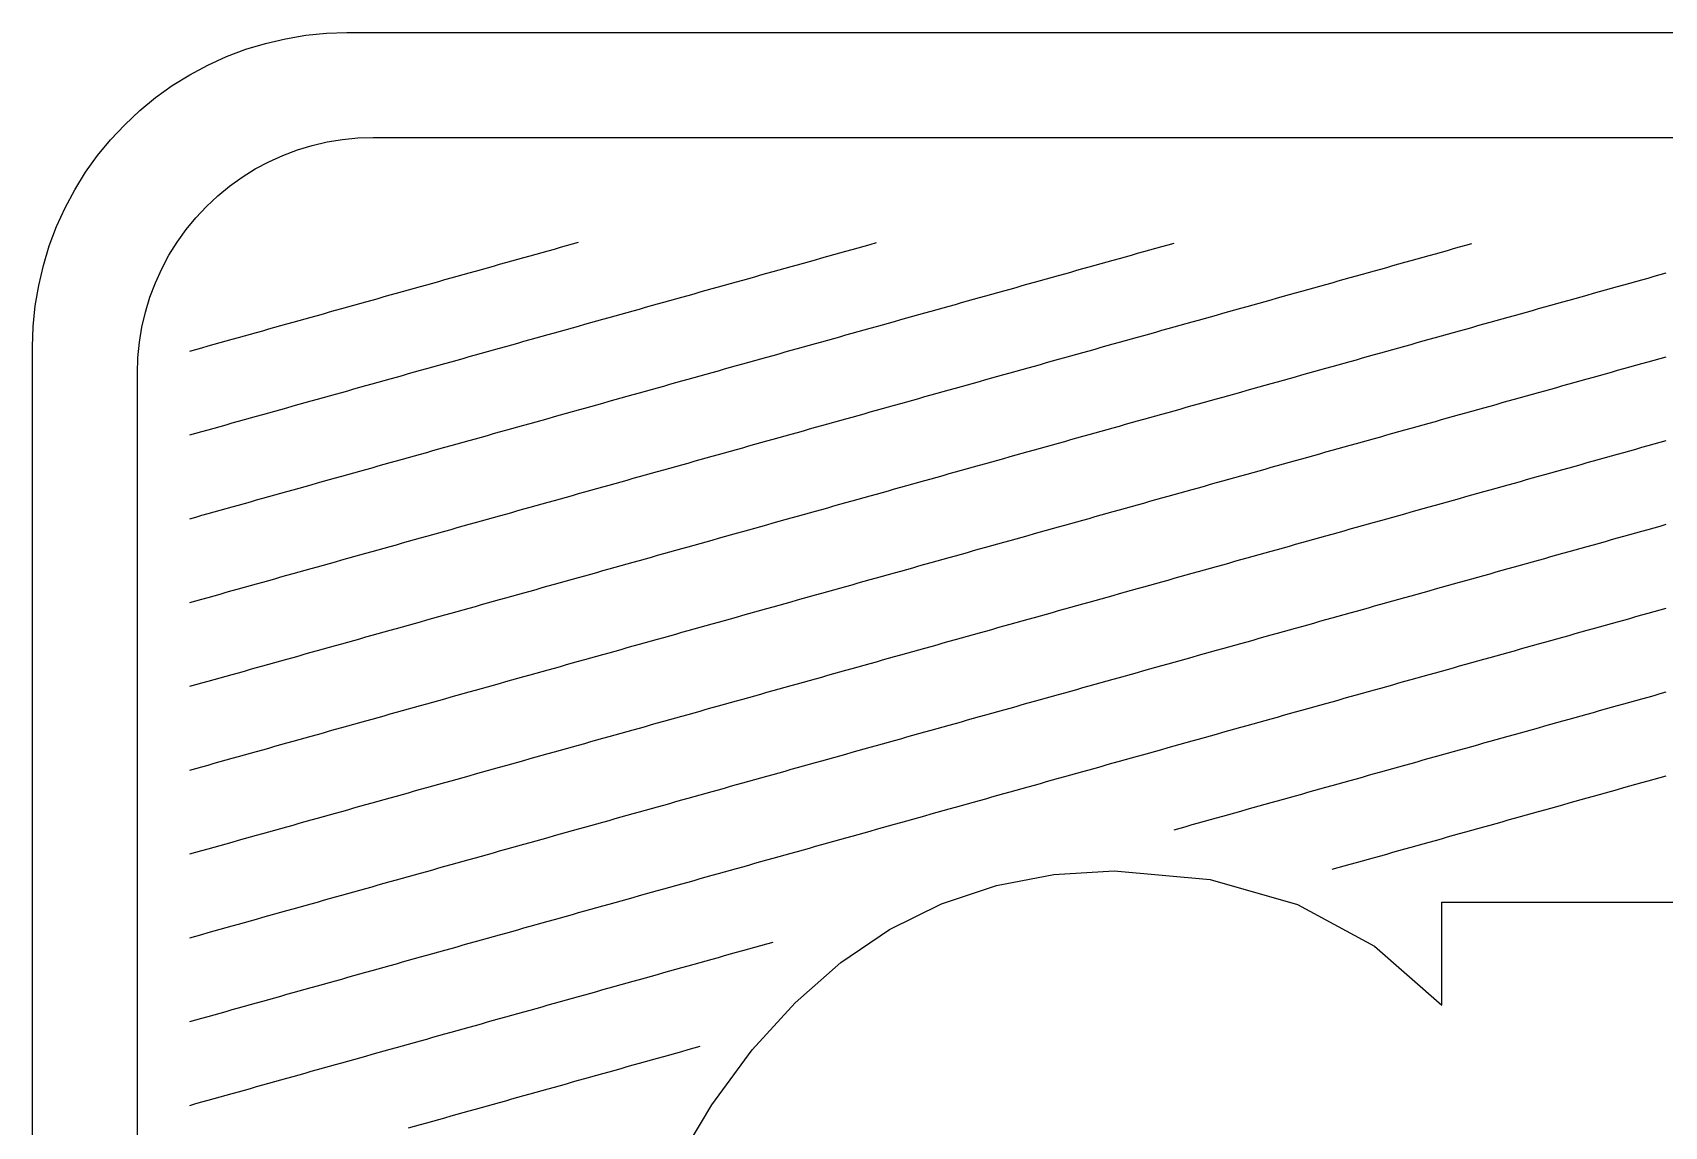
# Model space of a CAD drawing. Header units: millimetres. Extents: x 7 to 193, y 7 to 313.
# Drawn here: x 7 to 69.3, y 271.2 to 313 of the extents above; entities that cross this region are included whole.
import ezdxf

# ---------------------------------------------------------------- set-up
doc = ezdxf.new("R2010")
doc.units = ezdxf.units.MM
doc.layers.add('STUDY_GUIDES', color=7, linetype='Continuous')
doc.layers.add('STUDY_LETTER_BOUNDARY', color=7, linetype='Continuous')

msp = doc.modelspace()

# ---------------------------------------------------------------- linework, layer by layer
at = {"layer": 'STUDY_GUIDES'}
for points in [[(7, 19), (7, 301), (7.0257, 301.7848), (7.1027, 302.5663), (7.2306, 303.3411), (7.4089, 304.1058), (7.6368, 304.8573), (7.9134, 305.5922), (8.2375, 306.3075), (8.6077, 307), (9.0224, 307.6668), (9.4798, 308.3051), (9.9779, 308.9121), (10.5147, 309.4853), (11.0879, 310.0221), (11.6949, 310.5202), (12.3332, 310.9776), (13, 311.3923), (13.6925, 311.7625), (14.4078, 312.0866), (15.1427, 312.3632), (15.8942, 312.5911), (16.6589, 312.7694), (17.4337, 312.8973), (18.2152, 312.9743), (19, 313), (181, 313)], [(11, 20), (11, 300), (11.0193, 300.5886), (11.077, 301.1747), (11.1729, 301.7558), (11.3067, 302.3294), (11.4776, 302.893), (11.6851, 303.4442), (11.9281, 303.9806), (12.2058, 304.5), (12.5168, 305.0001), (12.8598, 305.4789), (13.2334, 305.9341), (13.636, 306.364), (14.0659, 306.7666), (14.5211, 307.1402), (14.9999, 307.4832), (15.5, 307.7942), (16.0194, 308.0719), (16.5558, 308.3149), (17.107, 308.5224), (17.6706, 308.6933), (18.2442, 308.8271), (18.8253, 308.923), (19.4114, 308.9807), (20, 309), (180, 309)], [(13, 300.84), (13.232, 300.905), (13.464, 300.9699), (13.696, 301.0349), (13.928, 301.0998), (14.16, 301.1648), (14.392, 301.2298), (14.624, 301.2947), (14.856, 301.3597), (15.088, 301.4246), (15.32, 301.4896), (15.552, 301.5546), (15.784, 301.6195), (16.016, 301.6845), (16.248, 301.7494), (16.48, 301.8144), (16.712, 301.8794), (16.944, 301.9443), (17.176, 302.0093), (17.408, 302.0742), (17.64, 302.1392), (17.872, 302.2042), (18.104, 302.2691), (18.336, 302.3341), (18.568, 302.399), (18.8, 302.464), (19.032, 302.529), (19.264, 302.5939), (19.496, 302.6589), (19.728, 302.7238), (19.96, 302.7888), (20.192, 302.8538), (20.424, 302.9187), (20.656, 302.9837), (20.888, 303.0486), (21.12, 303.1136), (21.352, 303.1786), (21.584, 303.2435), (21.816, 303.3085), (22.048, 303.3734), (22.28, 303.4384), (22.512, 303.5034), (22.744, 303.5683), (22.976, 303.6333), (23.208, 303.6982), (23.44, 303.7632), (23.672, 303.8282), (23.904, 303.8931), (24.136, 303.9581), (24.368, 304.023), (24.6, 304.088), (24.832, 304.153), (25.064, 304.2179), (25.296, 304.2829), (25.528, 304.3478), (25.76, 304.4128), (25.992, 304.4778), (26.224, 304.5427), (26.456, 304.6077), (26.688, 304.6726), (26.92, 304.7376), (27.152, 304.8026), (27.384, 304.8675), (27.616, 304.9325), (27.848, 304.9974)], [(13, 297.64), (13.232, 297.705), (13.464, 297.7699), (13.696, 297.8349), (13.928, 297.8998), (14.16, 297.9648), (14.392, 298.0298), (14.624, 298.0947), (14.856, 298.1597), (15.088, 298.2246), (15.32, 298.2896), (15.552, 298.3546), (15.784, 298.4195), (16.016, 298.4845), (16.248, 298.5494), (16.48, 298.6144), (16.712, 298.6794), (16.944, 298.7443), (17.176, 298.8093), (17.408, 298.8742), (17.64, 298.9392), (17.872, 299.0042), (18.104, 299.0691), (18.336, 299.1341), (18.568, 299.199), (18.8, 299.264), (19.032, 299.329), (19.264, 299.3939), (19.496, 299.4589), (19.728, 299.5238), (19.96, 299.5888), (20.192, 299.6538), (20.424, 299.7187), (20.656, 299.7837), (20.888, 299.8486), (21.12, 299.9136), (21.352, 299.9786), (21.584, 300.0435), (21.816, 300.1085), (22.048, 300.1734), (22.28, 300.2384), (22.512, 300.3034), (22.744, 300.3683), (22.976, 300.4333), (23.208, 300.4982), (23.44, 300.5632), (23.672, 300.6282), (23.904, 300.6931), (24.136, 300.7581), (24.368, 300.823), (24.6, 300.888), (24.832, 300.953), (25.064, 301.0179), (25.296, 301.0829), (25.528, 301.1478), (25.76, 301.2128), (25.992, 301.2778), (26.224, 301.3427), (26.456, 301.4077), (26.688, 301.4726), (26.92, 301.5376), (27.152, 301.6026), (27.384, 301.6675), (27.616, 301.7325), (27.848, 301.7974), (28.08, 301.8624), (28.312, 301.9274), (28.544, 301.9923), (28.776, 302.0573), (29.008, 302.1222), (29.24, 302.1872), (29.472, 302.2522), (29.704, 302.3171), (29.936, 302.3821), (30.168, 302.447), (30.4, 302.512), (30.632, 302.577), (30.864, 302.6419), (31.096, 302.7069), (31.328, 302.7718), (31.56, 302.8368), (31.792, 302.9018), (32.024, 302.9667), (32.256, 303.0317), (32.488, 303.0966), (32.72, 303.1616), (32.952, 303.2266), (33.184, 303.2915), (33.416, 303.3565), (33.648, 303.4214), (33.88, 303.4864), (34.112, 303.5514), (34.344, 303.6163), (34.576, 303.6813), (34.808, 303.7462), (35.04, 303.8112), (35.272, 303.8762), (35.504, 303.9411), (35.736, 304.0061), (35.968, 304.071), (36.2, 304.136), (36.432, 304.201), (36.664, 304.2659), (36.896, 304.3309), (37.128, 304.3958), (37.36, 304.4608), (37.592, 304.5258), (37.824, 304.5907), (38.056, 304.6557), (38.288, 304.7206), (38.52, 304.7856), (38.752, 304.8506), (38.984, 304.9155), (39.216, 304.9805)], [(13, 294.44), (13.232, 294.505), (13.464, 294.5699), (13.696, 294.6349), (13.928, 294.6998), (14.16, 294.7648), (14.392, 294.8298), (14.624, 294.8947), (14.856, 294.9597), (15.088, 295.0246), (15.32, 295.0896), (15.552, 295.1546), (15.784, 295.2195), (16.016, 295.2845), (16.248, 295.3494), (16.48, 295.4144), (16.712, 295.4794), (16.944, 295.5443), (17.176, 295.6093), (17.408, 295.6742), (17.64, 295.7392), (17.872, 295.8042), (18.104, 295.8691), (18.336, 295.9341), (18.568, 295.999), (18.8, 296.064), (19.032, 296.129), (19.264, 296.1939), (19.496, 296.2589), (19.728, 296.3238), (19.96, 296.3888), (20.192, 296.4538), (20.424, 296.5187), (20.656, 296.5837), (20.888, 296.6486), (21.12, 296.7136), (21.352, 296.7786), (21.584, 296.8435), (21.816, 296.9085), (22.048, 296.9734), (22.28, 297.0384), (22.512, 297.1034), (22.744, 297.1683), (22.976, 297.2333), (23.208, 297.2982), (23.44, 297.3632), (23.672, 297.4282), (23.904, 297.4931), (24.136, 297.5581), (24.368, 297.623), (24.6, 297.688), (24.832, 297.753), (25.064, 297.8179), (25.296, 297.8829), (25.528, 297.9478), (25.76, 298.0128), (25.992, 298.0778), (26.224, 298.1427), (26.456, 298.2077), (26.688, 298.2726), (26.92, 298.3376), (27.152, 298.4026), (27.384, 298.4675), (27.616, 298.5325), (27.848, 298.5974), (28.08, 298.6624), (28.312, 298.7274), (28.544, 298.7923), (28.776, 298.8573), (29.008, 298.9222), (29.24, 298.9872), (29.472, 299.0522), (29.704, 299.1171), (29.936, 299.1821), (30.168, 299.247), (30.4, 299.312), (30.632, 299.377), (30.864, 299.4419), (31.096, 299.5069), (31.328, 299.5718), (31.56, 299.6368), (31.792, 299.7018), (32.024, 299.7667), (32.256, 299.8317), (32.488, 299.8966), (32.72, 299.9616), (32.952, 300.0266), (33.184, 300.0915), (33.416, 300.1565), (33.648, 300.2214), (33.88, 300.2864), (34.112, 300.3514), (34.344, 300.4163), (34.576, 300.4813), (34.808, 300.5462), (35.04, 300.6112), (35.272, 300.6762), (35.504, 300.7411), (35.736, 300.8061), (35.968, 300.871), (36.2, 300.936), (36.432, 301.001), (36.664, 301.0659), (36.896, 301.1309), (37.128, 301.1958), (37.36, 301.2608), (37.592, 301.3258), (37.824, 301.3907), (38.056, 301.4557), (38.288, 301.5206), (38.52, 301.5856), (38.752, 301.6506), (38.984, 301.7155), (39.216, 301.7805), (39.448, 301.8454), (39.68, 301.9104), (39.912, 301.9754), (40.144, 302.0403), (40.376, 302.1053), (40.608, 302.1702), (40.84, 302.2352), (41.072, 302.3002), (41.304, 302.3651), (41.536, 302.4301), (41.768, 302.495), (42, 302.56), (42.232, 302.625), (42.464, 302.6899), (42.696, 302.7549), (42.928, 302.8198), (43.16, 302.8848), (43.392, 302.9498), (43.624, 303.0147), (43.856, 303.0797), (44.088, 303.1446), (44.32, 303.2096), (44.552, 303.2746), (44.784, 303.3395), (45.016, 303.4045), (45.248, 303.4694), (45.48, 303.5344), (45.712, 303.5994), (45.944, 303.6643), (46.176, 303.7293), (46.408, 303.7942), (46.64, 303.8592), (46.872, 303.9242), (47.104, 303.9891), (47.336, 304.0541), (47.568, 304.119), (47.8, 304.184), (48.032, 304.249), (48.264, 304.3139), (48.496, 304.3789), (48.728, 304.4438), (48.96, 304.5088), (49.192, 304.5738), (49.424, 304.6387), (49.656, 304.7037), (49.888, 304.7686), (50.12, 304.8336), (50.352, 304.8986), (50.584, 304.9635)], [(13, 291.24), (13.232, 291.305), (13.464, 291.3699), (13.696, 291.4349), (13.928, 291.4998), (14.16, 291.5648), (14.392, 291.6298), (14.624, 291.6947), (14.856, 291.7597), (15.088, 291.8246), (15.32, 291.8896), (15.552, 291.9546), (15.784, 292.0195), (16.016, 292.0845), (16.248, 292.1494), (16.48, 292.2144), (16.712, 292.2794), (16.944, 292.3443), (17.176, 292.4093), (17.408, 292.4742), (17.64, 292.5392), (17.872, 292.6042), (18.104, 292.6691), (18.336, 292.7341), (18.568, 292.799), (18.8, 292.864), (19.032, 292.929), (19.264, 292.9939), (19.496, 293.0589), (19.728, 293.1238), (19.96, 293.1888), (20.192, 293.2538), (20.424, 293.3187), (20.656, 293.3837), (20.888, 293.4486), (21.12, 293.5136), (21.352, 293.5786), (21.584, 293.6435), (21.816, 293.7085), (22.048, 293.7734), (22.28, 293.8384), (22.512, 293.9034), (22.744, 293.9683), (22.976, 294.0333), (23.208, 294.0982), (23.44, 294.1632), (23.672, 294.2282), (23.904, 294.2931), (24.136, 294.3581), (24.368, 294.423), (24.6, 294.488), (24.832, 294.553), (25.064, 294.6179), (25.296, 294.6829), (25.528, 294.7478), (25.76, 294.8128), (25.992, 294.8778), (26.224, 294.9427), (26.456, 295.0077), (26.688, 295.0726), (26.92, 295.1376), (27.152, 295.2026), (27.384, 295.2675), (27.616, 295.3325), (27.848, 295.3974), (28.08, 295.4624), (28.312, 295.5274), (28.544, 295.5923), (28.776, 295.6573), (29.008, 295.7222), (29.24, 295.7872), (29.472, 295.8522), (29.704, 295.9171), (29.936, 295.9821), (30.168, 296.047), (30.4, 296.112), (30.632, 296.177), (30.864, 296.2419), (31.096, 296.3069), (31.328, 296.3718), (31.56, 296.4368), (31.792, 296.5018), (32.024, 296.5667), (32.256, 296.6317), (32.488, 296.6966), (32.72, 296.7616), (32.952, 296.8266), (33.184, 296.8915), (33.416, 296.9565), (33.648, 297.0214), (33.88, 297.0864), (34.112, 297.1514), (34.344, 297.2163), (34.576, 297.2813), (34.808, 297.3462), (35.04, 297.4112), (35.272, 297.4762), (35.504, 297.5411), (35.736, 297.6061), (35.968, 297.671), (36.2, 297.736), (36.432, 297.801), (36.664, 297.8659), (36.896, 297.9309), (37.128, 297.9958), (37.36, 298.0608), (37.592, 298.1258), (37.824, 298.1907), (38.056, 298.2557), (38.288, 298.3206), (38.52, 298.3856), (38.752, 298.4506), (38.984, 298.5155), (39.216, 298.5805), (39.448, 298.6454), (39.68, 298.7104), (39.912, 298.7754), (40.144, 298.8403), (40.376, 298.9053), (40.608, 298.9702), (40.84, 299.0352), (41.072, 299.1002), (41.304, 299.1651), (41.536, 299.2301), (41.768, 299.295), (42, 299.36), (42.232, 299.425), (42.464, 299.4899), (42.696, 299.5549), (42.928, 299.6198), (43.16, 299.6848), (43.392, 299.7498), (43.624, 299.8147), (43.856, 299.8797), (44.088, 299.9446), (44.32, 300.0096), (44.552, 300.0746), (44.784, 300.1395), (45.016, 300.2045), (45.248, 300.2694), (45.48, 300.3344), (45.712, 300.3994), (45.944, 300.4643), (46.176, 300.5293), (46.408, 300.5942), (46.64, 300.6592), (46.872, 300.7242), (47.104, 300.7891), (47.336, 300.8541), (47.568, 300.919), (47.8, 300.984), (48.032, 301.049), (48.264, 301.1139), (48.496, 301.1789), (48.728, 301.2438), (48.96, 301.3088), (49.192, 301.3738), (49.424, 301.4387), (49.656, 301.5037), (49.888, 301.5686), (50.12, 301.6336), (50.352, 301.6986), (50.584, 301.7635), (50.816, 301.8285), (51.048, 301.8934), (51.28, 301.9584), (51.512, 302.0234), (51.744, 302.0883), (51.976, 302.1533), (52.208, 302.2182), (52.44, 302.2832), (52.672, 302.3482), (52.904, 302.4131), (53.136, 302.4781), (53.368, 302.543), (53.6, 302.608), (53.832, 302.673), (54.064, 302.7379), (54.296, 302.8029), (54.528, 302.8678), (54.76, 302.9328), (54.992, 302.9978), (55.224, 303.0627), (55.456, 303.1277), (55.688, 303.1926), (55.92, 303.2576), (56.152, 303.3226), (56.384, 303.3875), (56.616, 303.4525), (56.848, 303.5174), (57.08, 303.5824), (57.312, 303.6474), (57.544, 303.7123), (57.776, 303.7773), (58.008, 303.8422), (58.24, 303.9072), (58.472, 303.9722), (58.704, 304.0371), (58.936, 304.1021), (59.168, 304.167), (59.4, 304.232), (59.632, 304.297), (59.864, 304.3619), (60.096, 304.4269), (60.328, 304.4918), (60.56, 304.5568), (60.792, 304.6218), (61.024, 304.6867), (61.256, 304.7517), (61.488, 304.8166), (61.72, 304.8816), (61.952, 304.9466)], [(13, 288.04), (13.232, 288.105), (13.464, 288.1699), (13.696, 288.2349), (13.928, 288.2998), (14.16, 288.3648), (14.392, 288.4298), (14.624, 288.4947), (14.856, 288.5597), (15.088, 288.6246), (15.32, 288.6896), (15.552, 288.7546), (15.784, 288.8195), (16.016, 288.8845), (16.248, 288.9494), (16.48, 289.0144), (16.712, 289.0794), (16.944, 289.1443), (17.176, 289.2093), (17.408, 289.2742), (17.64, 289.3392), (17.872, 289.4042), (18.104, 289.4691), (18.336, 289.5341), (18.568, 289.599), (18.8, 289.664), (19.032, 289.729), (19.264, 289.7939), (19.496, 289.8589), (19.728, 289.9238), (19.96, 289.9888), (20.192, 290.0538), (20.424, 290.1187), (20.656, 290.1837), (20.888, 290.2486), (21.12, 290.3136), (21.352, 290.3786), (21.584, 290.4435), (21.816, 290.5085), (22.048, 290.5734), (22.28, 290.6384), (22.512, 290.7034), (22.744, 290.7683), (22.976, 290.8333), (23.208, 290.8982), (23.44, 290.9632), (23.672, 291.0282), (23.904, 291.0931), (24.136, 291.1581), (24.368, 291.223), (24.6, 291.288), (24.832, 291.353), (25.064, 291.4179), (25.296, 291.4829), (25.528, 291.5478), (25.76, 291.6128), (25.992, 291.6778), (26.224, 291.7427), (26.456, 291.8077), (26.688, 291.8726), (26.92, 291.9376), (27.152, 292.0026), (27.384, 292.0675), (27.616, 292.1325), (27.848, 292.1974), (28.08, 292.2624), (28.312, 292.3274), (28.544, 292.3923), (28.776, 292.4573), (29.008, 292.5222), (29.24, 292.5872), (29.472, 292.6522), (29.704, 292.7171), (29.936, 292.7821), (30.168, 292.847), (30.4, 292.912), (30.632, 292.977), (30.864, 293.0419), (31.096, 293.1069), (31.328, 293.1718), (31.56, 293.2368), (31.792, 293.3018), (32.024, 293.3667), (32.256, 293.4317), (32.488, 293.4966), (32.72, 293.5616), (32.952, 293.6266), (33.184, 293.6915), (33.416, 293.7565), (33.648, 293.8214), (33.88, 293.8864), (34.112, 293.9514), (34.344, 294.0163), (34.576, 294.0813), (34.808, 294.1462), (35.04, 294.2112), (35.272, 294.2762), (35.504, 294.3411), (35.736, 294.4061), (35.968, 294.471), (36.2, 294.536), (36.432, 294.601), (36.664, 294.6659), (36.896, 294.7309), (37.128, 294.7958), (37.36, 294.8608), (37.592, 294.9258), (37.824, 294.9907), (38.056, 295.0557), (38.288, 295.1206), (38.52, 295.1856), (38.752, 295.2506), (38.984, 295.3155), (39.216, 295.3805), (39.448, 295.4454), (39.68, 295.5104), (39.912, 295.5754), (40.144, 295.6403), (40.376, 295.7053), (40.608, 295.7702), (40.84, 295.8352), (41.072, 295.9002), (41.304, 295.9651), (41.536, 296.0301), (41.768, 296.095), (42, 296.16), (42.232, 296.225), (42.464, 296.2899), (42.696, 296.3549), (42.928, 296.4198), (43.16, 296.4848), (43.392, 296.5498), (43.624, 296.6147), (43.856, 296.6797), (44.088, 296.7446), (44.32, 296.8096), (44.552, 296.8746), (44.784, 296.9395), (45.016, 297.0045), (45.248, 297.0694), (45.48, 297.1344), (45.712, 297.1994), (45.944, 297.2643), (46.176, 297.3293), (46.408, 297.3942), (46.64, 297.4592), (46.872, 297.5242), (47.104, 297.5891), (47.336, 297.6541), (47.568, 297.719), (47.8, 297.784), (48.032, 297.849), (48.264, 297.9139), (48.496, 297.9789), (48.728, 298.0438), (48.96, 298.1088), (49.192, 298.1738), (49.424, 298.2387), (49.656, 298.3037), (49.888, 298.3686), (50.12, 298.4336), (50.352, 298.4986), (50.584, 298.5635), (50.816, 298.6285), (51.048, 298.6934), (51.28, 298.7584), (51.512, 298.8234), (51.744, 298.8883), (51.976, 298.9533), (52.208, 299.0182), (52.44, 299.0832), (52.672, 299.1482), (52.904, 299.2131), (53.136, 299.2781), (53.368, 299.343), (53.6, 299.408), (53.832, 299.473), (54.064, 299.5379), (54.296, 299.6029), (54.528, 299.6678), (54.76, 299.7328), (54.992, 299.7978), (55.224, 299.8627), (55.456, 299.9277), (55.688, 299.9926), (55.92, 300.0576), (56.152, 300.1226), (56.384, 300.1875), (56.616, 300.2525), (56.848, 300.3174), (57.08, 300.3824), (57.312, 300.4474), (57.544, 300.5123), (57.776, 300.5773), (58.008, 300.6422), (58.24, 300.7072), (58.472, 300.7722), (58.704, 300.8371), (58.936, 300.9021), (59.168, 300.967), (59.4, 301.032), (59.632, 301.097), (59.864, 301.1619), (60.096, 301.2269), (60.328, 301.2918), (60.56, 301.3568), (60.792, 301.4218), (61.024, 301.4867), (61.256, 301.5517), (61.488, 301.6166), (61.72, 301.6816), (61.952, 301.7466), (62.184, 301.8115), (62.416, 301.8765), (62.648, 301.9414), (62.88, 302.0064), (63.112, 302.0714), (63.344, 302.1363), (63.576, 302.2013), (63.808, 302.2662), (64.04, 302.3312), (64.272, 302.3962), (64.504, 302.4611), (64.736, 302.5261), (64.968, 302.591), (65.2, 302.656), (65.432, 302.721), (65.664, 302.7859), (65.896, 302.8509), (66.128, 302.9158), (66.36, 302.9808), (66.592, 303.0458), (66.824, 303.1107), (67.056, 303.1757), (67.288, 303.2406), (67.52, 303.3056), (67.752, 303.3706), (67.984, 303.4355), (68.216, 303.5005), (68.448, 303.5654), (68.68, 303.6304), (68.912, 303.6954), (69.144, 303.7603), (69.376, 303.8253)], [(13, 284.84), (13.232, 284.905), (13.464, 284.9699), (13.696, 285.0349), (13.928, 285.0998), (14.16, 285.1648), (14.392, 285.2298), (14.624, 285.2947), (14.856, 285.3597), (15.088, 285.4246), (15.32, 285.4896), (15.552, 285.5546), (15.784, 285.6195), (16.016, 285.6845), (16.248, 285.7494), (16.48, 285.8144), (16.712, 285.8794), (16.944, 285.9443), (17.176, 286.0093), (17.408, 286.0742), (17.64, 286.1392), (17.872, 286.2042), (18.104, 286.2691), (18.336, 286.3341), (18.568, 286.399), (18.8, 286.464), (19.032, 286.529), (19.264, 286.5939), (19.496, 286.6589), (19.728, 286.7238), (19.96, 286.7888), (20.192, 286.8538), (20.424, 286.9187), (20.656, 286.9837), (20.888, 287.0486), (21.12, 287.1136), (21.352, 287.1786), (21.584, 287.2435), (21.816, 287.3085), (22.048, 287.3734), (22.28, 287.4384), (22.512, 287.5034), (22.744, 287.5683), (22.976, 287.6333), (23.208, 287.6982), (23.44, 287.7632), (23.672, 287.8282), (23.904, 287.8931), (24.136, 287.9581), (24.368, 288.023), (24.6, 288.088), (24.832, 288.153), (25.064, 288.2179), (25.296, 288.2829), (25.528, 288.3478), (25.76, 288.4128), (25.992, 288.4778), (26.224, 288.5427), (26.456, 288.6077), (26.688, 288.6726), (26.92, 288.7376), (27.152, 288.8026), (27.384, 288.8675), (27.616, 288.9325), (27.848, 288.9974), (28.08, 289.0624), (28.312, 289.1274), (28.544, 289.1923), (28.776, 289.2573), (29.008, 289.3222), (29.24, 289.3872), (29.472, 289.4522), (29.704, 289.5171), (29.936, 289.5821), (30.168, 289.647), (30.4, 289.712), (30.632, 289.777), (30.864, 289.8419), (31.096, 289.9069), (31.328, 289.9718), (31.56, 290.0368), (31.792, 290.1018), (32.024, 290.1667), (32.256, 290.2317), (32.488, 290.2966), (32.72, 290.3616), (32.952, 290.4266), (33.184, 290.4915), (33.416, 290.5565), (33.648, 290.6214), (33.88, 290.6864), (34.112, 290.7514), (34.344, 290.8163), (34.576, 290.8813), (34.808, 290.9462), (35.04, 291.0112), (35.272, 291.0762), (35.504, 291.1411), (35.736, 291.2061), (35.968, 291.271), (36.2, 291.336), (36.432, 291.401), (36.664, 291.4659), (36.896, 291.5309), (37.128, 291.5958), (37.36, 291.6608), (37.592, 291.7258), (37.824, 291.7907), (38.056, 291.8557), (38.288, 291.9206), (38.52, 291.9856), (38.752, 292.0506), (38.984, 292.1155), (39.216, 292.1805), (39.448, 292.2454), (39.68, 292.3104), (39.912, 292.3754), (40.144, 292.4403), (40.376, 292.5053), (40.608, 292.5702), (40.84, 292.6352), (41.072, 292.7002), (41.304, 292.7651), (41.536, 292.8301), (41.768, 292.895), (42, 292.96), (42.232, 293.025), (42.464, 293.0899), (42.696, 293.1549), (42.928, 293.2198), (43.16, 293.2848), (43.392, 293.3498), (43.624, 293.4147), (43.856, 293.4797), (44.088, 293.5446), (44.32, 293.6096), (44.552, 293.6746), (44.784, 293.7395), (45.016, 293.8045), (45.248, 293.8694), (45.48, 293.9344), (45.712, 293.9994), (45.944, 294.0643), (46.176, 294.1293), (46.408, 294.1942), (46.64, 294.2592), (46.872, 294.3242), (47.104, 294.3891), (47.336, 294.4541), (47.568, 294.519), (47.8, 294.584), (48.032, 294.649), (48.264, 294.7139), (48.496, 294.7789), (48.728, 294.8438), (48.96, 294.9088), (49.192, 294.9738), (49.424, 295.0387), (49.656, 295.1037), (49.888, 295.1686), (50.12, 295.2336), (50.352, 295.2986), (50.584, 295.3635), (50.816, 295.4285), (51.048, 295.4934), (51.28, 295.5584), (51.512, 295.6234), (51.744, 295.6883), (51.976, 295.7533), (52.208, 295.8182), (52.44, 295.8832), (52.672, 295.9482), (52.904, 296.0131), (53.136, 296.0781), (53.368, 296.143), (53.6, 296.208), (53.832, 296.273), (54.064, 296.3379), (54.296, 296.4029), (54.528, 296.4678), (54.76, 296.5328), (54.992, 296.5978), (55.224, 296.6627), (55.456, 296.7277), (55.688, 296.7926), (55.92, 296.8576), (56.152, 296.9226), (56.384, 296.9875), (56.616, 297.0525), (56.848, 297.1174), (57.08, 297.1824), (57.312, 297.2474), (57.544, 297.3123), (57.776, 297.3773), (58.008, 297.4422), (58.24, 297.5072), (58.472, 297.5722), (58.704, 297.6371), (58.936, 297.7021), (59.168, 297.767), (59.4, 297.832), (59.632, 297.897), (59.864, 297.9619), (60.096, 298.0269), (60.328, 298.0918), (60.56, 298.1568), (60.792, 298.2218), (61.024, 298.2867), (61.256, 298.3517), (61.488, 298.4166), (61.72, 298.4816), (61.952, 298.5466), (62.184, 298.6115), (62.416, 298.6765), (62.648, 298.7414), (62.88, 298.8064), (63.112, 298.8714), (63.344, 298.9363), (63.576, 299.0013), (63.808, 299.0662), (64.04, 299.1312), (64.272, 299.1962), (64.504, 299.2611), (64.736, 299.3261), (64.968, 299.391), (65.2, 299.456), (65.432, 299.521), (65.664, 299.5859), (65.896, 299.6509), (66.128, 299.7158), (66.36, 299.7808), (66.592, 299.8458), (66.824, 299.9107), (67.056, 299.9757), (67.288, 300.0406), (67.52, 300.1056), (67.752, 300.1706), (67.984, 300.2355), (68.216, 300.3005), (68.448, 300.3654), (68.68, 300.4304), (68.912, 300.4954), (69.144, 300.5603), (69.376, 300.6253)], [(13, 281.64), (13.232, 281.705), (13.464, 281.7699), (13.696, 281.8349), (13.928, 281.8998), (14.16, 281.9648), (14.392, 282.0298), (14.624, 282.0947), (14.856, 282.1597), (15.088, 282.2246), (15.32, 282.2896), (15.552, 282.3546), (15.784, 282.4195), (16.016, 282.4845), (16.248, 282.5494), (16.48, 282.6144), (16.712, 282.6794), (16.944, 282.7443), (17.176, 282.8093), (17.408, 282.8742), (17.64, 282.9392), (17.872, 283.0042), (18.104, 283.0691), (18.336, 283.1341), (18.568, 283.199), (18.8, 283.264), (19.032, 283.329), (19.264, 283.3939), (19.496, 283.4589), (19.728, 283.5238), (19.96, 283.5888), (20.192, 283.6538), (20.424, 283.7187), (20.656, 283.7837), (20.888, 283.8486), (21.12, 283.9136), (21.352, 283.9786), (21.584, 284.0435), (21.816, 284.1085), (22.048, 284.1734), (22.28, 284.2384), (22.512, 284.3034), (22.744, 284.3683), (22.976, 284.4333), (23.208, 284.4982), (23.44, 284.5632), (23.672, 284.6282), (23.904, 284.6931), (24.136, 284.7581), (24.368, 284.823), (24.6, 284.888), (24.832, 284.953), (25.064, 285.0179), (25.296, 285.0829), (25.528, 285.1478), (25.76, 285.2128), (25.992, 285.2778), (26.224, 285.3427), (26.456, 285.4077), (26.688, 285.4726), (26.92, 285.5376), (27.152, 285.6026), (27.384, 285.6675), (27.616, 285.7325), (27.848, 285.7974), (28.08, 285.8624), (28.312, 285.9274), (28.544, 285.9923), (28.776, 286.0573), (29.008, 286.1222), (29.24, 286.1872), (29.472, 286.2522), (29.704, 286.3171), (29.936, 286.3821), (30.168, 286.447), (30.4, 286.512), (30.632, 286.577), (30.864, 286.6419), (31.096, 286.7069), (31.328, 286.7718), (31.56, 286.8368), (31.792, 286.9018), (32.024, 286.9667), (32.256, 287.0317), (32.488, 287.0966), (32.72, 287.1616), (32.952, 287.2266), (33.184, 287.2915), (33.416, 287.3565), (33.648, 287.4214), (33.88, 287.4864), (34.112, 287.5514), (34.344, 287.6163), (34.576, 287.6813), (34.808, 287.7462), (35.04, 287.8112), (35.272, 287.8762), (35.504, 287.9411), (35.736, 288.0061), (35.968, 288.071), (36.2, 288.136), (36.432, 288.201), (36.664, 288.2659), (36.896, 288.3309), (37.128, 288.3958), (37.36, 288.4608), (37.592, 288.5258), (37.824, 288.5907), (38.056, 288.6557), (38.288, 288.7206), (38.52, 288.7856), (38.752, 288.8506), (38.984, 288.9155), (39.216, 288.9805), (39.448, 289.0454), (39.68, 289.1104), (39.912, 289.1754), (40.144, 289.2403), (40.376, 289.3053), (40.608, 289.3702), (40.84, 289.4352), (41.072, 289.5002), (41.304, 289.5651), (41.536, 289.6301), (41.768, 289.695), (42, 289.76), (42.232, 289.825), (42.464, 289.8899), (42.696, 289.9549), (42.928, 290.0198), (43.16, 290.0848), (43.392, 290.1498), (43.624, 290.2147), (43.856, 290.2797), (44.088, 290.3446), (44.32, 290.4096), (44.552, 290.4746), (44.784, 290.5395), (45.016, 290.6045), (45.248, 290.6694), (45.48, 290.7344), (45.712, 290.7994), (45.944, 290.8643), (46.176, 290.9293), (46.408, 290.9942), (46.64, 291.0592), (46.872, 291.1242), (47.104, 291.1891), (47.336, 291.2541), (47.568, 291.319), (47.8, 291.384), (48.032, 291.449), (48.264, 291.5139), (48.496, 291.5789), (48.728, 291.6438), (48.96, 291.7088), (49.192, 291.7738), (49.424, 291.8387), (49.656, 291.9037), (49.888, 291.9686), (50.12, 292.0336), (50.352, 292.0986), (50.584, 292.1635), (50.816, 292.2285), (51.048, 292.2934), (51.28, 292.3584), (51.512, 292.4234), (51.744, 292.4883), (51.976, 292.5533), (52.208, 292.6182), (52.44, 292.6832), (52.672, 292.7482), (52.904, 292.8131), (53.136, 292.8781), (53.368, 292.943), (53.6, 293.008), (53.832, 293.073), (54.064, 293.1379), (54.296, 293.2029), (54.528, 293.2678), (54.76, 293.3328), (54.992, 293.3978), (55.224, 293.4627), (55.456, 293.5277), (55.688, 293.5926), (55.92, 293.6576), (56.152, 293.7226), (56.384, 293.7875), (56.616, 293.8525), (56.848, 293.9174), (57.08, 293.9824), (57.312, 294.0474), (57.544, 294.1123), (57.776, 294.1773), (58.008, 294.2422), (58.24, 294.3072), (58.472, 294.3722), (58.704, 294.4371), (58.936, 294.5021), (59.168, 294.567), (59.4, 294.632), (59.632, 294.697), (59.864, 294.7619), (60.096, 294.8269), (60.328, 294.8918), (60.56, 294.9568), (60.792, 295.0218), (61.024, 295.0867), (61.256, 295.1517), (61.488, 295.2166), (61.72, 295.2816), (61.952, 295.3466), (62.184, 295.4115), (62.416, 295.4765), (62.648, 295.5414), (62.88, 295.6064), (63.112, 295.6714), (63.344, 295.7363), (63.576, 295.8013), (63.808, 295.8662), (64.04, 295.9312), (64.272, 295.9962), (64.504, 296.0611), (64.736, 296.1261), (64.968, 296.191), (65.2, 296.256), (65.432, 296.321), (65.664, 296.3859), (65.896, 296.4509), (66.128, 296.5158), (66.36, 296.5808), (66.592, 296.6458), (66.824, 296.7107), (67.056, 296.7757), (67.288, 296.8406), (67.52, 296.9056), (67.752, 296.9706), (67.984, 297.0355), (68.216, 297.1005), (68.448, 297.1654), (68.68, 297.2304), (68.912, 297.2954), (69.144, 297.3603), (69.376, 297.4253)], [(13, 278.44), (13.232, 278.505), (13.464, 278.5699), (13.696, 278.6349), (13.928, 278.6998), (14.16, 278.7648), (14.392, 278.8298), (14.624, 278.8947), (14.856, 278.9597), (15.088, 279.0246), (15.32, 279.0896), (15.552, 279.1546), (15.784, 279.2195), (16.016, 279.2845), (16.248, 279.3494), (16.48, 279.4144), (16.712, 279.4794), (16.944, 279.5443), (17.176, 279.6093), (17.408, 279.6742), (17.64, 279.7392), (17.872, 279.8042), (18.104, 279.8691), (18.336, 279.9341), (18.568, 279.999), (18.8, 280.064), (19.032, 280.129), (19.264, 280.1939), (19.496, 280.2589), (19.728, 280.3238), (19.96, 280.3888), (20.192, 280.4538), (20.424, 280.5187), (20.656, 280.5837), (20.888, 280.6486), (21.12, 280.7136), (21.352, 280.7786), (21.584, 280.8435), (21.816, 280.9085), (22.048, 280.9734), (22.28, 281.0384), (22.512, 281.1034), (22.744, 281.1683), (22.976, 281.2333), (23.208, 281.2982), (23.44, 281.3632), (23.672, 281.4282), (23.904, 281.4931), (24.136, 281.5581), (24.368, 281.623), (24.6, 281.688), (24.832, 281.753), (25.064, 281.8179), (25.296, 281.8829), (25.528, 281.9478), (25.76, 282.0128), (25.992, 282.0778), (26.224, 282.1427), (26.456, 282.2077), (26.688, 282.2726), (26.92, 282.3376), (27.152, 282.4026), (27.384, 282.4675), (27.616, 282.5325), (27.848, 282.5974), (28.08, 282.6624), (28.312, 282.7274), (28.544, 282.7923), (28.776, 282.8573), (29.008, 282.9222), (29.24, 282.9872), (29.472, 283.0522), (29.704, 283.1171), (29.936, 283.1821), (30.168, 283.247), (30.4, 283.312), (30.632, 283.377), (30.864, 283.4419), (31.096, 283.5069), (31.328, 283.5718), (31.56, 283.6368), (31.792, 283.7018), (32.024, 283.7667), (32.256, 283.8317), (32.488, 283.8966), (32.72, 283.9616), (32.952, 284.0266), (33.184, 284.0915), (33.416, 284.1565), (33.648, 284.2214), (33.88, 284.2864), (34.112, 284.3514), (34.344, 284.4163), (34.576, 284.4813), (34.808, 284.5462), (35.04, 284.6112), (35.272, 284.6762), (35.504, 284.7411), (35.736, 284.8061), (35.968, 284.871), (36.2, 284.936), (36.432, 285.001), (36.664, 285.0659), (36.896, 285.1309), (37.128, 285.1958), (37.36, 285.2608), (37.592, 285.3258), (37.824, 285.3907), (38.056, 285.4557), (38.288, 285.5206), (38.52, 285.5856), (38.752, 285.6506), (38.984, 285.7155), (39.216, 285.7805), (39.448, 285.8454), (39.68, 285.9104), (39.912, 285.9754), (40.144, 286.0403), (40.376, 286.1053), (40.608, 286.1702), (40.84, 286.2352), (41.072, 286.3002), (41.304, 286.3651), (41.536, 286.4301), (41.768, 286.495), (42, 286.56), (42.232, 286.625), (42.464, 286.6899), (42.696, 286.7549), (42.928, 286.8198), (43.16, 286.8848), (43.392, 286.9498), (43.624, 287.0147), (43.856, 287.0797), (44.088, 287.1446), (44.32, 287.2096), (44.552, 287.2746), (44.784, 287.3395), (45.016, 287.4045), (45.248, 287.4694), (45.48, 287.5344), (45.712, 287.5994), (45.944, 287.6643), (46.176, 287.7293), (46.408, 287.7942), (46.64, 287.8592), (46.872, 287.9242), (47.104, 287.9891), (47.336, 288.0541), (47.568, 288.119), (47.8, 288.184), (48.032, 288.249), (48.264, 288.3139), (48.496, 288.3789), (48.728, 288.4438), (48.96, 288.5088), (49.192, 288.5738), (49.424, 288.6387), (49.656, 288.7037), (49.888, 288.7686), (50.12, 288.8336), (50.352, 288.8986), (50.584, 288.9635), (50.816, 289.0285), (51.048, 289.0934), (51.28, 289.1584), (51.512, 289.2234), (51.744, 289.2883), (51.976, 289.3533), (52.208, 289.4182), (52.44, 289.4832), (52.672, 289.5482), (52.904, 289.6131), (53.136, 289.6781), (53.368, 289.743), (53.6, 289.808), (53.832, 289.873), (54.064, 289.9379), (54.296, 290.0029), (54.528, 290.0678), (54.76, 290.1328), (54.992, 290.1978), (55.224, 290.2627), (55.456, 290.3277), (55.688, 290.3926), (55.92, 290.4576), (56.152, 290.5226), (56.384, 290.5875), (56.616, 290.6525), (56.848, 290.7174), (57.08, 290.7824), (57.312, 290.8474), (57.544, 290.9123), (57.776, 290.9773), (58.008, 291.0422), (58.24, 291.1072), (58.472, 291.1722), (58.704, 291.2371), (58.936, 291.3021), (59.168, 291.367), (59.4, 291.432), (59.632, 291.497), (59.864, 291.5619), (60.096, 291.6269), (60.328, 291.6918), (60.56, 291.7568), (60.792, 291.8218), (61.024, 291.8867), (61.256, 291.9517), (61.488, 292.0166), (61.72, 292.0816), (61.952, 292.1466), (62.184, 292.2115), (62.416, 292.2765), (62.648, 292.3414), (62.88, 292.4064), (63.112, 292.4714), (63.344, 292.5363), (63.576, 292.6013), (63.808, 292.6662), (64.04, 292.7312), (64.272, 292.7962), (64.504, 292.8611), (64.736, 292.9261), (64.968, 292.991), (65.2, 293.056), (65.432, 293.121), (65.664, 293.1859), (65.896, 293.2509), (66.128, 293.3158), (66.36, 293.3808), (66.592, 293.4458), (66.824, 293.5107), (67.056, 293.5757), (67.288, 293.6406), (67.52, 293.7056), (67.752, 293.7706), (67.984, 293.8355), (68.216, 293.9005), (68.448, 293.9654), (68.68, 294.0304), (68.912, 294.0954), (69.144, 294.1603), (69.376, 294.2253)], [(13, 275.24), (13.232, 275.305), (13.464, 275.3699), (13.696, 275.4349), (13.928, 275.4998), (14.16, 275.5648), (14.392, 275.6298), (14.624, 275.6947), (14.856, 275.7597), (15.088, 275.8246), (15.32, 275.8896), (15.552, 275.9546), (15.784, 276.0195), (16.016, 276.0845), (16.248, 276.1494), (16.48, 276.2144), (16.712, 276.2794), (16.944, 276.3443), (17.176, 276.4093), (17.408, 276.4742), (17.64, 276.5392), (17.872, 276.6042), (18.104, 276.6691), (18.336, 276.7341), (18.568, 276.799), (18.8, 276.864), (19.032, 276.929), (19.264, 276.9939), (19.496, 277.0589), (19.728, 277.1238), (19.96, 277.1888), (20.192, 277.2538), (20.424, 277.3187), (20.656, 277.3837), (20.888, 277.4486), (21.12, 277.5136), (21.352, 277.5786), (21.584, 277.6435), (21.816, 277.7085), (22.048, 277.7734), (22.28, 277.8384), (22.512, 277.9034), (22.744, 277.9683), (22.976, 278.0333), (23.208, 278.0982), (23.44, 278.1632), (23.672, 278.2282), (23.904, 278.2931), (24.136, 278.3581), (24.368, 278.423), (24.6, 278.488), (24.832, 278.553), (25.064, 278.6179), (25.296, 278.6829), (25.528, 278.7478), (25.76, 278.8128), (25.992, 278.8778), (26.224, 278.9427), (26.456, 279.0077), (26.688, 279.0726), (26.92, 279.1376), (27.152, 279.2026), (27.384, 279.2675), (27.616, 279.3325), (27.848, 279.3974), (28.08, 279.4624), (28.312, 279.5274), (28.544, 279.5923), (28.776, 279.6573), (29.008, 279.7222), (29.24, 279.7872), (29.472, 279.8522), (29.704, 279.9171), (29.936, 279.9821), (30.168, 280.047), (30.4, 280.112), (30.632, 280.177), (30.864, 280.2419), (31.096, 280.3069), (31.328, 280.3718), (31.56, 280.4368), (31.792, 280.5018), (32.024, 280.5667), (32.256, 280.6317), (32.488, 280.6966), (32.72, 280.7616), (32.952, 280.8266), (33.184, 280.8915), (33.416, 280.9565), (33.648, 281.0214), (33.88, 281.0864), (34.112, 281.1514), (34.344, 281.2163), (34.576, 281.2813), (34.808, 281.3462), (35.04, 281.4112), (35.272, 281.4762), (35.504, 281.5411), (35.736, 281.6061), (35.968, 281.671), (36.2, 281.736), (36.432, 281.801), (36.664, 281.8659), (36.896, 281.9309), (37.128, 281.9958), (37.36, 282.0608), (37.592, 282.1258), (37.824, 282.1907), (38.056, 282.2557), (38.288, 282.3206), (38.52, 282.3856), (38.752, 282.4506), (38.984, 282.5155), (39.216, 282.5805), (39.448, 282.6454), (39.68, 282.7104), (39.912, 282.7754), (40.144, 282.8403), (40.376, 282.9053), (40.608, 282.9702), (40.84, 283.0352), (41.072, 283.1002), (41.304, 283.1651), (41.536, 283.2301), (41.768, 283.295), (42, 283.36), (42.232, 283.425), (42.464, 283.4899), (42.696, 283.5549), (42.928, 283.6198), (43.16, 283.6848), (43.392, 283.7498), (43.624, 283.8147), (43.856, 283.8797), (44.088, 283.9446), (44.32, 284.0096), (44.552, 284.0746), (44.784, 284.1395), (45.016, 284.2045), (45.248, 284.2694), (45.48, 284.3344), (45.712, 284.3994), (45.944, 284.4643), (46.176, 284.5293), (46.408, 284.5942), (46.64, 284.6592), (46.872, 284.7242), (47.104, 284.7891), (47.336, 284.8541), (47.568, 284.919), (47.8, 284.984), (48.032, 285.049), (48.264, 285.1139), (48.496, 285.1789), (48.728, 285.2438), (48.96, 285.3088), (49.192, 285.3738), (49.424, 285.4387), (49.656, 285.5037), (49.888, 285.5686), (50.12, 285.6336), (50.352, 285.6986), (50.584, 285.7635), (50.816, 285.8285), (51.048, 285.8934), (51.28, 285.9584), (51.512, 286.0234), (51.744, 286.0883), (51.976, 286.1533), (52.208, 286.2182), (52.44, 286.2832), (52.672, 286.3482), (52.904, 286.4131), (53.136, 286.4781), (53.368, 286.543), (53.6, 286.608), (53.832, 286.673), (54.064, 286.7379), (54.296, 286.8029), (54.528, 286.8678), (54.76, 286.9328), (54.992, 286.9978), (55.224, 287.0627), (55.456, 287.1277), (55.688, 287.1926), (55.92, 287.2576), (56.152, 287.3226), (56.384, 287.3875), (56.616, 287.4525), (56.848, 287.5174), (57.08, 287.5824), (57.312, 287.6474), (57.544, 287.7123), (57.776, 287.7773), (58.008, 287.8422), (58.24, 287.9072), (58.472, 287.9722), (58.704, 288.0371), (58.936, 288.1021), (59.168, 288.167), (59.4, 288.232), (59.632, 288.297), (59.864, 288.3619), (60.096, 288.4269), (60.328, 288.4918), (60.56, 288.5568), (60.792, 288.6218), (61.024, 288.6867), (61.256, 288.7517), (61.488, 288.8166), (61.72, 288.8816), (61.952, 288.9466), (62.184, 289.0115), (62.416, 289.0765), (62.648, 289.1414), (62.88, 289.2064), (63.112, 289.2714), (63.344, 289.3363), (63.576, 289.4013), (63.808, 289.4662), (64.04, 289.5312), (64.272, 289.5962), (64.504, 289.6611), (64.736, 289.7261), (64.968, 289.791), (65.2, 289.856), (65.432, 289.921), (65.664, 289.9859), (65.896, 290.0509), (66.128, 290.1158), (66.36, 290.1808), (66.592, 290.2458), (66.824, 290.3107), (67.056, 290.3757), (67.288, 290.4406), (67.52, 290.5056), (67.752, 290.5706), (67.984, 290.6355), (68.216, 290.7005), (68.448, 290.7654), (68.68, 290.8304), (68.912, 290.8954), (69.144, 290.9603), (69.376, 291.0253)], [(50.584, 282.5635), (50.816, 282.6285), (51.048, 282.6934), (51.28, 282.7584), (51.512, 282.8234), (51.744, 282.8883), (51.976, 282.9533), (52.208, 283.0182), (52.44, 283.0832), (52.672, 283.1482), (52.904, 283.2131), (53.136, 283.2781), (53.368, 283.343), (53.6, 283.408), (53.832, 283.473), (54.064, 283.5379), (54.296, 283.6029), (54.528, 283.6678), (54.76, 283.7328), (54.992, 283.7978), (55.224, 283.8627), (55.456, 283.9277), (55.688, 283.9926), (55.92, 284.0576), (56.152, 284.1226), (56.384, 284.1875), (56.616, 284.2525), (56.848, 284.3174), (57.08, 284.3824), (57.312, 284.4474), (57.544, 284.5123), (57.776, 284.5773), (58.008, 284.6422), (58.24, 284.7072), (58.472, 284.7722), (58.704, 284.8371), (58.936, 284.9021), (59.168, 284.967), (59.4, 285.032), (59.632, 285.097), (59.864, 285.1619), (60.096, 285.2269), (60.328, 285.2918), (60.56, 285.3568), (60.792, 285.4218), (61.024, 285.4867), (61.256, 285.5517), (61.488, 285.6166), (61.72, 285.6816), (61.952, 285.7466), (62.184, 285.8115), (62.416, 285.8765), (62.648, 285.9414), (62.88, 286.0064), (63.112, 286.0714), (63.344, 286.1363), (63.576, 286.2013), (63.808, 286.2662), (64.04, 286.3312), (64.272, 286.3962), (64.504, 286.4611), (64.736, 286.5261), (64.968, 286.591), (65.2, 286.656), (65.432, 286.721), (65.664, 286.7859), (65.896, 286.8509), (66.128, 286.9158), (66.36, 286.9808), (66.592, 287.0458), (66.824, 287.1107), (67.056, 287.1757), (67.288, 287.2406), (67.52, 287.3056), (67.752, 287.3706), (67.984, 287.4355), (68.216, 287.5005), (68.448, 287.5654), (68.68, 287.6304), (68.912, 287.6954), (69.144, 287.7603), (69.376, 287.8253)], [(56.616, 281.0525), (56.848, 281.1174), (57.08, 281.1824), (57.312, 281.2474), (57.544, 281.3123), (57.776, 281.3773), (58.008, 281.4422), (58.24, 281.5072), (58.472, 281.5722), (58.704, 281.6371), (58.936, 281.7021), (59.168, 281.767), (59.4, 281.832), (59.632, 281.897), (59.864, 281.9619), (60.096, 282.0269), (60.328, 282.0918), (60.56, 282.1568), (60.792, 282.2218), (61.024, 282.2867), (61.256, 282.3517), (61.488, 282.4166), (61.72, 282.4816), (61.952, 282.5466), (62.184, 282.6115), (62.416, 282.6765), (62.648, 282.7414), (62.88, 282.8064), (63.112, 282.8714), (63.344, 282.9363), (63.576, 283.0013), (63.808, 283.0662), (64.04, 283.1312), (64.272, 283.1962), (64.504, 283.2611), (64.736, 283.3261), (64.968, 283.391), (65.2, 283.456), (65.432, 283.521), (65.664, 283.5859), (65.896, 283.6509), (66.128, 283.7158), (66.36, 283.7808), (66.592, 283.8458), (66.824, 283.9107), (67.056, 283.9757), (67.288, 284.0406), (67.52, 284.1056), (67.752, 284.1706), (67.984, 284.2355), (68.216, 284.3005), (68.448, 284.3654), (68.68, 284.4304), (68.912, 284.4954), (69.144, 284.5603), (69.376, 284.6253)], [(13, 272.04), (13.232, 272.105), (13.464, 272.1699), (13.696, 272.2349), (13.928, 272.2998), (14.16, 272.3648), (14.392, 272.4298), (14.624, 272.4947), (14.856, 272.5597), (15.088, 272.6246), (15.32, 272.6896), (15.552, 272.7546), (15.784, 272.8195), (16.016, 272.8845), (16.248, 272.9494), (16.48, 273.0144), (16.712, 273.0794), (16.944, 273.1443), (17.176, 273.2093), (17.408, 273.2742), (17.64, 273.3392), (17.872, 273.4042), (18.104, 273.4691), (18.336, 273.5341), (18.568, 273.599), (18.8, 273.664), (19.032, 273.729), (19.264, 273.7939), (19.496, 273.8589), (19.728, 273.9238), (19.96, 273.9888), (20.192, 274.0538), (20.424, 274.1187), (20.656, 274.1837), (20.888, 274.2486), (21.12, 274.3136), (21.352, 274.3786), (21.584, 274.4435), (21.816, 274.5085), (22.048, 274.5734), (22.28, 274.6384), (22.512, 274.7034), (22.744, 274.7683), (22.976, 274.8333), (23.208, 274.8982), (23.44, 274.9632), (23.672, 275.0282), (23.904, 275.0931), (24.136, 275.1581), (24.368, 275.223), (24.6, 275.288), (24.832, 275.353), (25.064, 275.4179), (25.296, 275.4829), (25.528, 275.5478), (25.76, 275.6128), (25.992, 275.6778), (26.224, 275.7427), (26.456, 275.8077), (26.688, 275.8726), (26.92, 275.9376), (27.152, 276.0026), (27.384, 276.0675), (27.616, 276.1325), (27.848, 276.1974), (28.08, 276.2624), (28.312, 276.3274), (28.544, 276.3923), (28.776, 276.4573), (29.008, 276.5222), (29.24, 276.5872), (29.472, 276.6522), (29.704, 276.7171), (29.936, 276.7821), (30.168, 276.847), (30.4, 276.912), (30.632, 276.977), (30.864, 277.0419), (31.096, 277.1069), (31.328, 277.1718), (31.56, 277.2368), (31.792, 277.3018), (32.024, 277.3667), (32.256, 277.4317), (32.488, 277.4966), (32.72, 277.5616), (32.952, 277.6266), (33.184, 277.6915), (33.416, 277.7565), (33.648, 277.8214), (33.88, 277.8864), (34.112, 277.9514), (34.344, 278.0163), (34.576, 278.0813), (34.808, 278.1462), (35.04, 278.2112), (35.272, 278.2762)], [(21.352, 271.1786), (21.584, 271.2435), (21.816, 271.3085), (22.048, 271.3734), (22.28, 271.4384), (22.512, 271.5034), (22.744, 271.5683), (22.976, 271.6333), (23.208, 271.6982), (23.44, 271.7632), (23.672, 271.8282), (23.904, 271.8931), (24.136, 271.9581), (24.368, 272.023), (24.6, 272.088), (24.832, 272.153), (25.064, 272.2179), (25.296, 272.2829), (25.528, 272.3478), (25.76, 272.4128), (25.992, 272.4778), (26.224, 272.5427), (26.456, 272.6077), (26.688, 272.6726), (26.92, 272.7376), (27.152, 272.8026), (27.384, 272.8675), (27.616, 272.9325), (27.848, 272.9974), (28.08, 273.0624), (28.312, 273.1274), (28.544, 273.1923), (28.776, 273.2573), (29.008, 273.3222), (29.24, 273.3872), (29.472, 273.4522), (29.704, 273.5171), (29.936, 273.5821), (30.168, 273.647), (30.4, 273.712), (30.632, 273.777), (30.864, 273.8419), (31.096, 273.9069), (31.328, 273.9718), (31.56, 274.0368), (31.792, 274.1018), (32.024, 274.1667), (32.256, 274.2317), (32.488, 274.2966)]]:
    msp.add_lwpolyline(points, dxfattribs=at)
at = {"layer": 'STUDY_LETTER_BOUNDARY'}
msp.add_lwpolyline([(31.56, 269.75), (32.94, 272.06), (34.47, 274.16), (36.12, 275.96), (37.86, 277.49), (39.72, 278.75), (41.7, 279.74), (43.8, 280.43), (45.99, 280.85), (48.3, 281), (51.96, 280.67), (55.29, 279.71), (58.23, 278.12), (60.81, 275.87), (60.81, 279.8), (71.28, 279.8)], dxfattribs=at)

doc.saveas('drawing.dxf')
